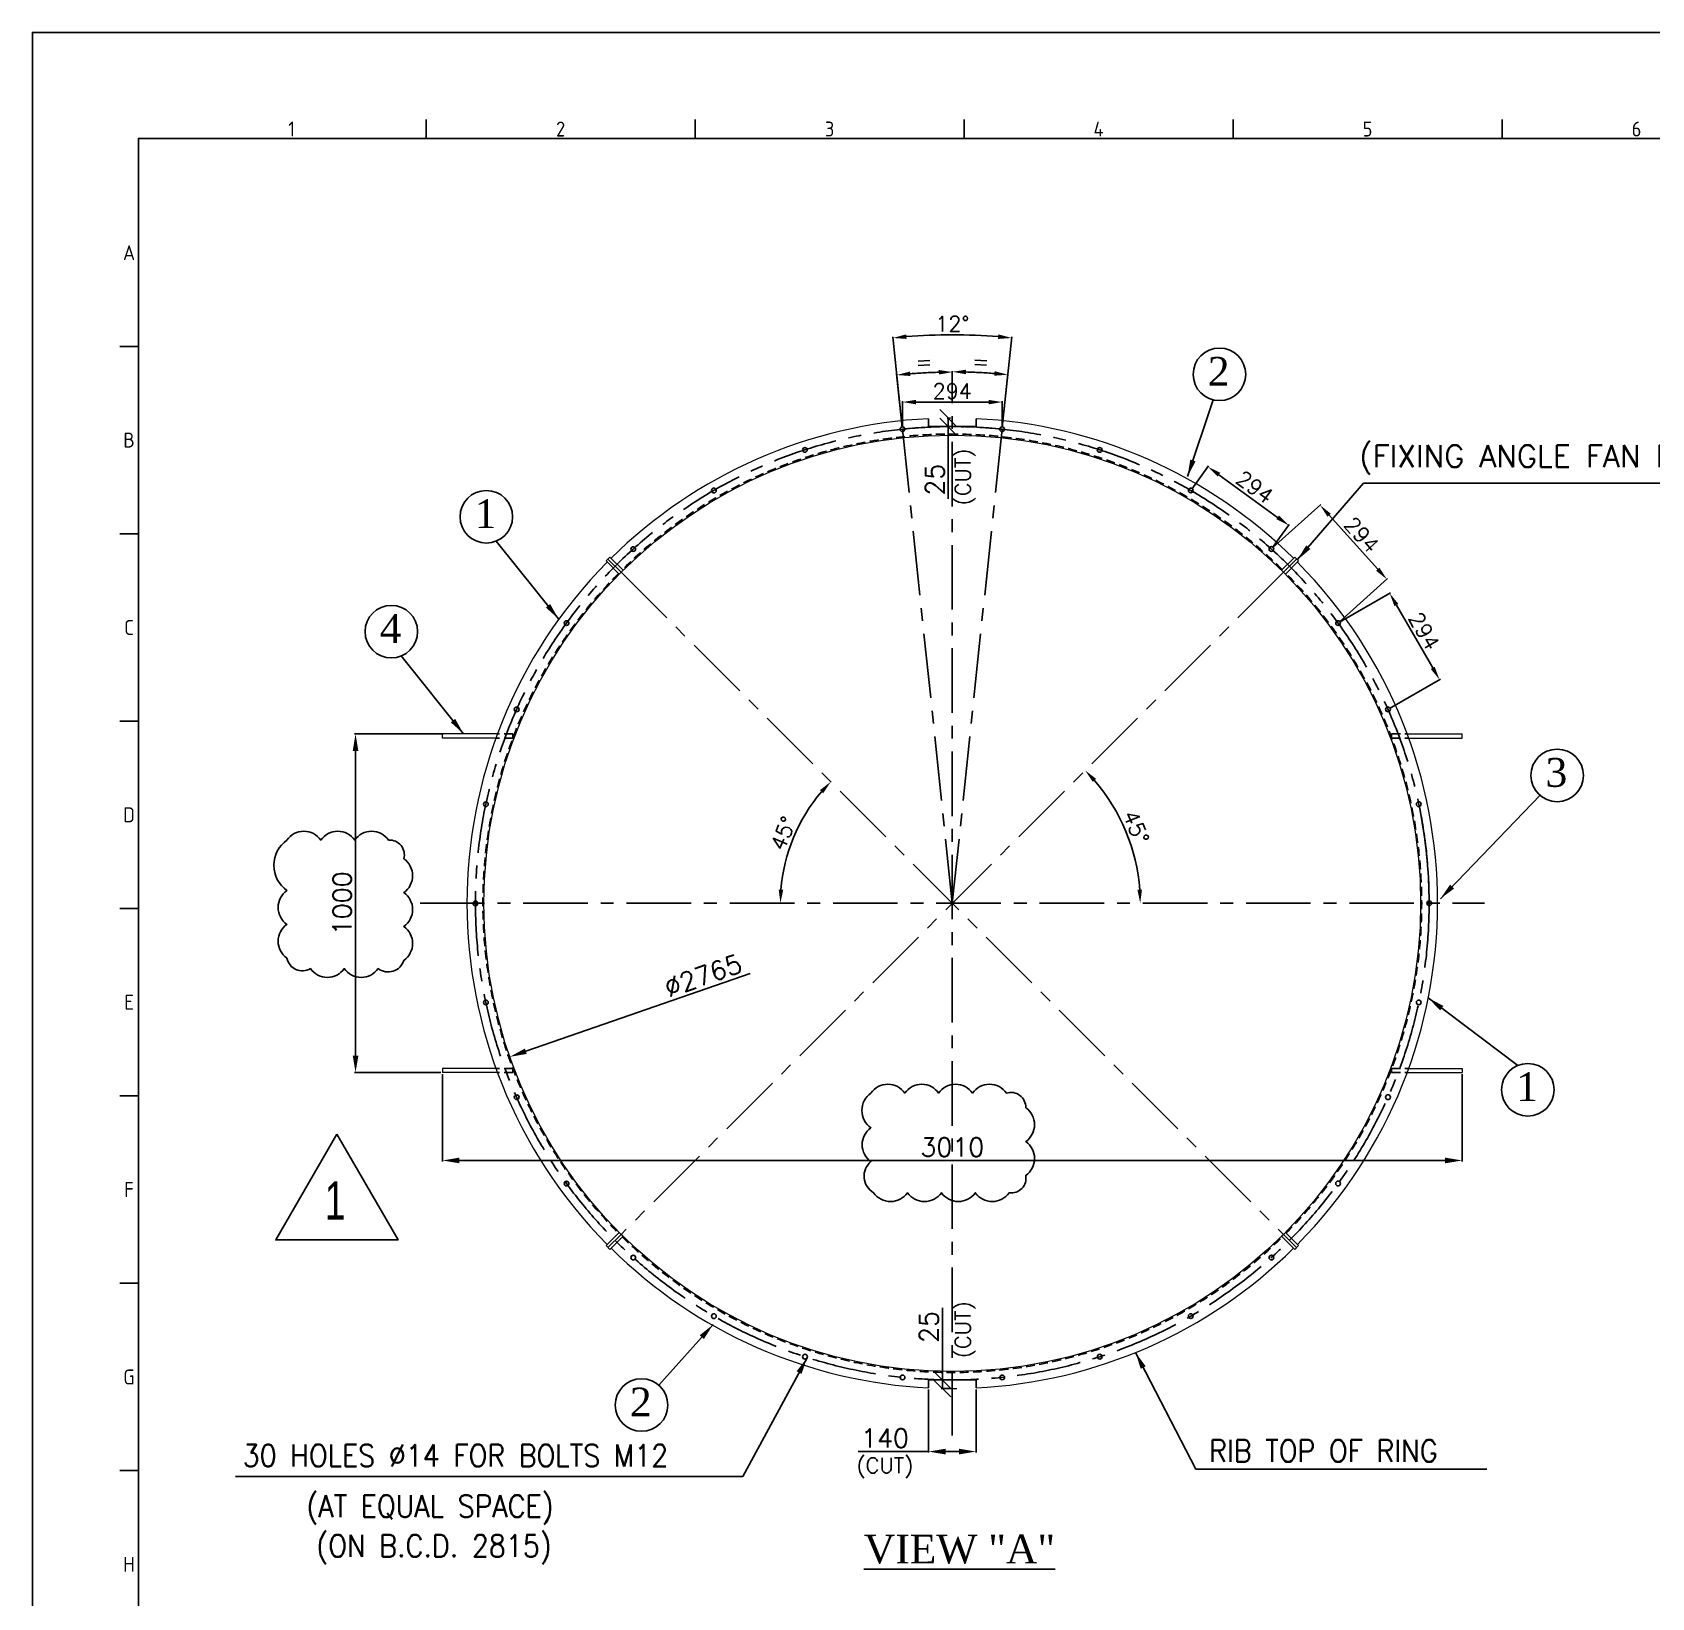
# Model space of a CAD drawing. Header units: inches. Extents: x 212980 to 238967, y -33384 to 2238.
# Drawn here: x 222454 to 227233, y -28710 to -24089 of the extents above; entities that cross this region are included whole.
import ezdxf
from ezdxf.enums import TextEntityAlignment as Align

# ---------------------------------------------------------------- set-up
doc = ezdxf.new("R2010")
doc.units = ezdxf.units.IN
doc.header["$LTSCALE"] = 15
doc.header["$MEASUREMENT"] = 0
for name, pattern in [('CENTER', [50.8, 31.75, -6.35, 6.35, -6.35]), ('CENTER2', [28.575, 19.05, -3.175, 3.175, -3.175]), ('HIDDEN', [0.375, 0.25, -0.125])]:
    doc.linetypes.add(name, pattern=pattern)
doc.layers.get('Defpoints').update_dxf_attribs({"lineweight": 0})
for name, color, linetype in [('2-CENTER', 3, 'CENTER2'), ('CADRE', 5, 'Continuous'), ('CLOWD', 3, 'Continuous'), ('TEXT', 1, 'Continuous')]:
    doc.layers.add(name, color=color, linetype=linetype)
doc.styles.add('ARIAL_NARROW', font='ARIALN.TTF')
doc.styles.add('ISO Proportional', font='isocp.shx')
doc.styles.add('ROMANS', font='ROMANS.shx')
doc.styles.add('STYLE1', font='times.ttf')
doc.styles.add('style7', font='times.ttf', dxfattribs={"height": 24})
doc.dimstyles.new('11', dxfattribs={"dimtxt": 45, "dimasz": 40, "dimexe": 3, "dimexo": 5, "dimgap": 10, "dimtad": 1, "dimdec": 0, "dimdsep": 46, "dimtxsty": 'ROMANS', "dimcen": 2.5, "dimclrd": 6, "dimclre": 6, "dimclrt": 2, "dimadec": 0, "dimazin": 0, "dimtfac": 1, "dimtdec": 0, "dimtmove": 0, "dimatfit": 3, "dimfxl": 1, "dimarcsym": 0})
doc.dimstyles.new('4', dxfattribs={"dimtxt": 55, "dimasz": 50, "dimexe": 3, "dimexo": 5, "dimgap": 12, "dimtad": 1, "dimdec": 0, "dimdsep": 46, "dimtxsty": 'ROMANS', "dimcen": 2.5, "dimclrd": 6, "dimclre": 6, "dimclrt": 2, "dimadec": 0, "dimazin": 0, "dimtfac": 1, "dimtdec": 0, "dimtmove": 0, "dimatfit": 3, "dimfxl": 1, "dimarcsym": 0})

# ---------------------------------------------------------------- blocks, each defined once
blk = doc.blocks.new('KADR')
at = {"layer": 'CADRE', "color": 2}
for p, q in [((222188.2, 8136.1), (222188.2, 8233.3)), ((223583.6, 8136.1), (223583.6, 8233.3)), ((224978.9, 8136.1), (224978.9, 8233.3)), ((226374.3, 8136.1), (226374.3, 8233.3)), ((227769.7, 8136.1), (227769.7, 8233.3)), ((220598.3, 7056.8), (220695.6, 7056.8)), ((220598.3, 6084.4), (220695.6, 6084.4)), ((220598.3, 5112), (220695.6, 5112)), ((220598.3, 4139.6), (220695.6, 4139.6)), ((220598.3, 3167.2), (220695.6, 3167.2)), ((220598.3, 2194.8), (220695.6, 2194.8)), ((220598.3, 1222.5), (220695.6, 1222.5))]:
    blk.add_line(p, q, dxfattribs=at)
at = {"layer": 'CADRE', "color": 1}
blk.add_lwpolyline([(220145.5, -7651), (243248.6, -7651), (243248.6, 8686.2), (220145.5, 8686.2)], close=True, dxfattribs=at)
at = {"layer": 'CADRE'}
blk.add_lwpolyline([(220695.6, -7100.9), (242698.5, -7100.9), (242698.5, 8136.1), (220695.6, 8136.1)], close=True, dxfattribs=at)
at = {"layer": 'CADRE', "color": 2, "style": 'ISO Proportional'}
for s, p in [('1', (221490.5, 8184.7)), ('2', (222885.9, 8184.7)), ('3', (224281.2, 8184.7)), ('4', (225676.6, 8184.7)), ('5', (227072, 8184.7)), ('6', (228467.4, 8184.7)), ('A', (220647, 7543)), ('B', (220647, 6570.6)), ('C', (220647, 5598.2)), ('D', (220647, 4625.8)), ('E', (220647, 3653.4)), ('F', (220647, 2681)), ('G', (220647, 1708.6)), ('H', (220647, 736.3))]:
    blk.add_text(s, height=77.8, dxfattribs=at).set_placement(p, align=Align.MIDDLE)
blk = doc.blocks.new('*D66')
at = {"color": 6, "lineweight": -2, "transparency": 16777216}
for p, q in [((223666.6, -26160.1), (223404.7, -26160.1)), ((223407.7, -26210.1), (223407.7, -27110.1)), ((223659.3, -27160.1), (223404.7, -27160.1))]:
    blk.add_line(p, q, dxfattribs=at)
at = {"color": 6, "transparency": 16777216}
for points in [[(223399.4, -26210.1), (223416.1, -26210.1), (223407.7, -26160.1)], [(223399.4, -27110.1), (223416.1, -27110.1), (223407.7, -27160.1)]]:
    blk.add_solid(points, dxfattribs=at)
at = {"layer": 'Defpoints', "color": 0, "transparency": 16777216}
for p in [(223671.6, -26160.1), (223407.7, -27160.1), (223664.3, -27160.1)]:
    blk.add_point(p, dxfattribs=at)
at = {"color": 2, "lineweight": 0, "transparency": 16777216, "insert": (223368.2, -26660.1), "char_height": 55, "attachment_point": 5, "rotation": 90, "style": 'ROMANS'}
blk.add_mtext('1000', dxfattribs=at)
blk = doc.blocks.new('*D67')
at = {"color": 6, "lineweight": -2, "transparency": 16777216}
for p, q in [((223664.3, -27165.1), (223664.3, -27422.6)), ((226674, -27165.1), (226674, -27422.6)), ((223714.3, -27419.6), (226624, -27419.6))]:
    blk.add_line(p, q, dxfattribs=at)
at = {"color": 6, "transparency": 16777216}
for points in [[(223714.3, -27411.2), (223714.3, -27427.9), (223664.3, -27419.6)], [(226624, -27411.2), (226624, -27427.9), (226674, -27419.6)]]:
    blk.add_solid(points, dxfattribs=at)
at = {"layer": 'Defpoints', "color": 0, "transparency": 16777216}
for p in [(223664.3, -27160.1), (226674, -27160.1), (226674, -27419.6)]:
    blk.add_point(p, dxfattribs=at)
at = {"color": 2, "lineweight": 0, "transparency": 16777216, "insert": (225169.2, -27380.1), "char_height": 55, "attachment_point": 5, "style": 'ROMANS'}
blk.add_mtext('3010', dxfattribs=at)
blk = doc.blocks.new('*D68')
at = {"color": 6, "lineweight": -2, "transparency": 16777216}
blk.add_line((224572.8, -26867.1), (223910.4, -27097.1), dxfattribs=at)
at = {"color": 6, "transparency": 16777216}
blk.add_solid([(223907.6, -27089.2), (223913.1, -27105), (223863.1, -27113.5)], dxfattribs=at)
at = {"layer": 'Defpoints', "color": 0, "transparency": 16777216}
for p in [(226475.2, -26206.8), (223863.1, -27113.5)]:
    blk.add_point(p, dxfattribs=at)
at = {"color": 2, "lineweight": 0, "transparency": 16777216, "insert": (224433.5, -26873.7), "char_height": 55, "attachment_point": 5, "rotation": 19.1428, "style": 'ROMANS'}
blk.add_mtext('∅2765', dxfattribs=at)
blk = doc.blocks.new('*D69')
at = {"layer": '2-CENTER', "color": 6, "linetype": 'CENTER', "lineweight": -2, "ltscale": 0.4, "transparency": 16777216}
blk.add_line((225021.5, -25255.4), (225004.9, -25097.3), dxfattribs=at)
blk.add_arc((225169.3, -26661.4), 1569.7, 91.4552, 94.54, dxfattribs=at)
at = {"layer": '2-CENTER', "color": 6, "linetype": 'CENTER', "ltscale": 0.4, "transparency": 16777216}
for points in [[(225045.7, -25103.2), (225044.5, -25090), (225005.2, -25100.3)], [(225129.4, -25085.5), (225129.5, -25098.9), (225169.5, -25091.7)]]:
    blk.add_solid(points, dxfattribs=at)
at = {"layer": 'Defpoints', "color": 0, "linetype": 'CENTER', "ltscale": 0.4, "transparency": 16777216}
for p in [(225114.6, -25092.6), (225169.5, -25090.7), (225022.1, -25260.4), (225169.2, -26660.1), (225169.2, -28231.3)]:
    blk.add_point(p, dxfattribs=at)
at = {"layer": '2-CENTER', "color": 2, "linetype": 'CENTER', "ltscale": 0.4, "transparency": 16777216, "insert": (225085.5, -25061.4), "char_height": 45, "attachment_point": 5, "rotation": 2.9976, "style": 'ROMANS'}
blk.add_mtext('=', dxfattribs=at)
blk = doc.blocks.new('*D70')
at = {"layer": '2-CENTER', "color": 6, "linetype": 'CENTER', "lineweight": -2, "ltscale": 0.4, "transparency": 16777216}
blk.add_line((225316.9, -25255.4), (225333.6, -25096.5), dxfattribs=at)
blk.add_arc((225169.3, -26658.9), 1568, 85.4607, 88.5335, dxfattribs=at)
at = {"layer": '2-CENTER', "color": 6, "linetype": 'CENTER', "ltscale": 0.4, "transparency": 16777216}
for points in [[(225209.4, -25098), (225209.5, -25084.7), (225169.5, -25090.9)], [(225294, -25089.1), (225292.8, -25102.4), (225333.3, -25099.5)]]:
    blk.add_solid(points, dxfattribs=at)
at = {"layer": 'Defpoints', "color": 0, "linetype": 'CENTER', "ltscale": 0.4, "transparency": 16777216}
for p in [(225169.5, -25090.7), (225278.8, -25094.7), (225316.3, -25260.3), (225169.2, -26660.1), (225169.2, -28231.3)]:
    blk.add_point(p, dxfattribs=at)
at = {"layer": '2-CENTER', "color": 2, "linetype": 'CENTER', "ltscale": 0.4, "transparency": 16777216, "insert": (225253.2, -25060.6), "char_height": 45, "attachment_point": 5, "rotation": 356.9971, "style": 'ROMANS'}
blk.add_mtext('=', dxfattribs=at)
blk = doc.blocks.new('*D107')
at = {"color": 6, "lineweight": -2, "ltscale": 200, "transparency": 16777216}
for p, q in [((225021.5, -25255.4), (224993.4, -24987.9)), ((225316.9, -25255.4), (225345, -24987.9))]:
    blk.add_line(p, q, dxfattribs=at)
blk.add_arc((225169.2, -26660.1), 1678.5, 85.3645, 94.6346, dxfattribs=at)
at = {"color": 6, "ltscale": 200, "transparency": 16777216}
for points in [[(225034.2, -24993.8), (225033, -24980.5), (224993.7, -24990.9)], [(225305.5, -24980.5), (225304.2, -24993.8), (225344.7, -24990.9)]]:
    blk.add_solid(points, dxfattribs=at)
at = {"layer": 'Defpoints', "color": 0, "ltscale": 200, "transparency": 16777216}
for p in [(225227.8, -24982.7), (225022.1, -25260.4), (225316.3, -25260.3), (225169.2, -26660.1), (225169.2, -26660.1)]:
    blk.add_point(p, dxfattribs=at)
at = {"color": 2, "ltscale": 200, "transparency": 16777216, "insert": (225169.2, -24949.2), "char_height": 45, "attachment_point": 5, "rotation": 359.9995, "style": 'ROMANS'}
blk.add_mtext('12°', dxfattribs=at)
blk = doc.blocks.new('*D108')
at = {"color": 6, "lineweight": -2, "ltscale": 200, "transparency": 16777216}
blk.add_arc((225169.2, -26660.1), 554.7, 4.1323, 40.8677, dxfattribs=at)
at = {"color": 6, "ltscale": 200, "transparency": 16777216}
for points in [[(225583.8, -26301.7), (225593.6, -26292.6), (225561.4, -26267.9)], [(225729.1, -26619.9), (225715.8, -26620.4), (225723.9, -26660.1)]]:
    blk.add_solid(points, dxfattribs=at)
at = {"layer": 'Defpoints', "color": 0, "ltscale": 200, "transparency": 16777216}
for p in [(226146.8, -25682.6), (225705, -26516.6), (223598, -26660.1), (226740.6, -26660.1), (224191.6, -27637.7)]:
    blk.add_point(p, dxfattribs=at)
at = {"color": 2, "ltscale": 200, "transparency": 16777216, "insert": (225711.7, -26435.4), "char_height": 45, "attachment_point": 5, "rotation": 292.5, "style": 'ROMANS'}
blk.add_mtext('45°', dxfattribs=at)
blk = doc.blocks.new('*D109')
at = {"color": 6, "lineweight": -2, "ltscale": 200, "transparency": 16777216}
blk.add_arc((225169.2, -26660.1), 507.3, 139.5187, 175.4813, dxfattribs=at)
at = {"color": 6, "ltscale": 200, "transparency": 16777216}
for points in [[(224778.4, -26326.3), (224788.2, -26335.3), (224810.5, -26301.4)], [(224670.1, -26620.4), (224656.8, -26619.9), (224661.9, -26660.1)]]:
    blk.add_solid(points, dxfattribs=at)
at = {"layer": 'Defpoints', "color": 0, "ltscale": 200, "transparency": 16777216}
for p in [(224191.6, -25682.6), (224729.8, -26406.5), (223598, -26660.1), (226740.6, -26660.1), (226146.8, -27637.7)]:
    blk.add_point(p, dxfattribs=at)
at = {"color": 2, "ltscale": 200, "transparency": 16777216, "insert": (224670.5, -26453.6), "char_height": 45, "attachment_point": 5, "rotation": 67.5, "style": 'ROMANS'}
blk.add_mtext('45°', dxfattribs=at)
blk = doc.blocks.new('*U474')
at = {"color": 7, "ltscale": 200}
blk.add_circle((0, 0), 7, dxfattribs=at)
blk = doc.blocks.new('*U475')
at = {"color": 0, "linetype": 'ByBlock', "lineweight": -2}
blk.add_blockref('*U474', (225022.1, -25260.4), dxfattribs=at)
for p, rotation in [((225316.3, -25260.3), 348.0000000000001), ((224734.2, -25321.6), 12.00000000000002), ((225604.2, -25321.5), 336.0000000000001), ((224465.4, -25441.3), 24), ((225873, -25441.2), 324), ((224227.4, -25614.3), 36.00000000000002), ((226111.1, -25614.1), 312), ((224030.5, -25833), 48.00000000000001), ((226308, -25832.8), 300.0000000000001), ((223883.3, -26087.8), 60.00000000000001), ((226455.2, -26087.6), 288), ((223792.4, -26367.7), 72.00000000000003), ((226546.1, -26367.5), 276.0000000000001), ((223761.7, -26660.4), 84.00000000000003), ((226576.9, -26660.2), 264), ((223792.5, -26953), 96), ((226546.2, -26952.8), 252), ((223883.4, -27232.9), 108), ((226455.3, -27232.7), 240), ((224030.6, -27487.7), 120), ((226308.1, -27487.6), 228), ((224227.5, -27706.4), 132), ((226111.3, -27706.3), 216), ((224465.6, -27879.3), 144), ((225873.2, -27879.2), 204), ((224734.4, -27999), 156.0000000000001), ((225604.4, -27998.9), 192), ((225022.3, -28060.2), 168.0000000000001), ((225316.5, -28060.1), 180)]:
    blk.add_blockref('*U474', p, dxfattribs=dict(at, rotation=rotation))
blk = doc.blocks.new('_Oblique')
at = {"color": 0, "linetype": 'ByBlock', "lineweight": -2}
blk.add_line((-0.5, -0.5), (0.5, 0.5), dxfattribs=at)
blk = doc.blocks.new('*D476')
at = {"color": 6, "lineweight": -2, "ltscale": 200, "transparency": 16777216}
for p, q in [((225139.8, -28067.6), (225139.8, -27854.6)), ((225164.2, -28067.6), (225136.8, -28067.6)), ((225164.2, -28092.9), (225136.8, -28092.9)), ((225139.8, -28092.9), (225139.8, -28067.6))]:
    blk.add_line(p, q, dxfattribs=at)
at = {"layer": 'Defpoints', "color": 0, "ltscale": 200, "transparency": 16777216}
for p in [(225139.8, -28092.9), (225169.2, -28067.6), (225169.2, -28092.9)]:
    blk.add_point(p, dxfattribs=at)
at = {"color": 6, "lineweight": -2, "ltscale": 200, "transparency": 16777216, "xscale": 50, "yscale": 50, "zscale": 50}
for p, rotation in [((225139.8, -28067.6), 90), ((225139.8, -28092.9), 270)]:
    blk.add_blockref('_Oblique', p, dxfattribs=dict(at, rotation=rotation))
at = {"color": 2, "ltscale": 200, "transparency": 16777216, "insert": (225100.3, -27911.1), "char_height": 55, "attachment_point": 5, "rotation": 90, "style": 'ROMANS'}
blk.add_mtext('25', dxfattribs=at)
blk = doc.blocks.new('*D477')
at = {"color": 6, "lineweight": -2, "ltscale": 200, "transparency": 16777216}
for p, q in [((225099.2, -28095.9), (225099.2, -28282.1)), ((225239.2, -28095.9), (225239.2, -28282.1)), ((225099.2, -28279.1), (224891.6, -28279.1)), ((225189.2, -28279.1), (225149.2, -28279.1))]:
    blk.add_line(p, q, dxfattribs=at)
at = {"color": 6, "ltscale": 200, "transparency": 16777216}
for points in [[(225149.2, -28270.8), (225149.2, -28287.5), (225099.2, -28279.1)], [(225189.2, -28270.8), (225189.2, -28287.5), (225239.2, -28279.1)]]:
    blk.add_solid(points, dxfattribs=at)
at = {"layer": 'Defpoints', "color": 0, "ltscale": 200, "transparency": 16777216}
for p in [(225099.2, -28090.9), (225239.2, -28090.9), (225099.2, -28279.1)]:
    blk.add_point(p, dxfattribs=at)
at = {"color": 2, "ltscale": 200, "transparency": 16777216, "insert": (224970.4, -28239.6), "char_height": 55, "attachment_point": 5, "style": 'ROMANS'}
blk.add_mtext('140', dxfattribs=at)
blk = doc.blocks.new('*D478')
at = {"color": 6, "lineweight": -2, "ltscale": 200, "transparency": 16777216}
for p, q in [((225164.2, -25227.4), (225154.1, -25227.4)), ((225157.1, -25227.4), (225157.1, -25252.6)), ((225164.2, -25252.6), (225154.1, -25252.6)), ((225157.1, -25252.6), (225157.1, -25465.7))]:
    blk.add_line(p, q, dxfattribs=at)
at = {"layer": 'Defpoints', "color": 0, "ltscale": 200, "transparency": 16777216}
for p in [(225157.1, -25227.4), (225169.2, -25227.4), (225169.2, -25252.6)]:
    blk.add_point(p, dxfattribs=at)
at = {"color": 6, "lineweight": -2, "ltscale": 200, "transparency": 16777216, "xscale": 50, "yscale": 50, "zscale": 50}
for p, rotation in [((225157.1, -25227.4), 90), ((225157.1, -25252.6), 270)]:
    blk.add_blockref('_Oblique', p, dxfattribs=dict(at, rotation=rotation))
at = {"color": 2, "ltscale": 200, "transparency": 16777216, "insert": (225117.6, -25409.2), "char_height": 55, "attachment_point": 5, "rotation": 90, "style": 'ROMANS'}
blk.add_mtext('25', dxfattribs=at)
blk = doc.blocks.new('*D490')
at = {"color": 6, "lineweight": -2, "ltscale": 200, "transparency": 16777216}
for p, q in [((225876, -25437.1), (225925.6, -25368.7)), ((226129.6, -25520.6), (225956.2, -25394.7)), ((226114, -25610.1), (226163.7, -25541.7))]:
    blk.add_line(p, q, dxfattribs=at)
at = {"color": 6, "ltscale": 200, "transparency": 16777216}
for points in [[(225960.2, -25389.3), (225952.3, -25400.1), (225923.9, -25371.2)], [(226133.5, -25515.2), (226125.7, -25526), (226162, -25544.1)]]:
    blk.add_solid(points, dxfattribs=at)
at = {"layer": 'Defpoints', "color": 0, "ltscale": 200, "transparency": 16777216}
for p in [(225923.9, -25371.2), (225873, -25441.2), (226111.1, -25614.1)]:
    blk.add_point(p, dxfattribs=at)
at = {"color": 2, "ltscale": 200, "transparency": 16777216, "insert": (226062, -25431.3), "char_height": 45, "attachment_point": 5, "rotation": 324.0041, "style": 'ROMANS'}
blk.add_mtext('294', dxfattribs=at)
blk = doc.blocks.new('*D491')
at = {"color": 6, "lineweight": -2, "ltscale": 200, "transparency": 16777216}
for p, q in [((225022.1, -25255.4), (225022.1, -25177.3)), ((225276.3, -25180.3), (225062.1, -25180.3)), ((225316.3, -25255.3), (225316.3, -25177.3))]:
    blk.add_line(p, q, dxfattribs=at)
at = {"color": 6, "ltscale": 200, "transparency": 16777216}
for points in [[(225062.1, -25173.7), (225062.1, -25187), (225022.1, -25180.3)], [(225276.3, -25173.7), (225276.3, -25187), (225316.3, -25180.3)]]:
    blk.add_solid(points, dxfattribs=at)
at = {"layer": 'Defpoints', "color": 0, "ltscale": 200, "transparency": 16777216}
for p in [(225022.1, -25180.3), (225022.1, -25260.4), (225316.3, -25260.3)]:
    blk.add_point(p, dxfattribs=at)
at = {"color": 2, "ltscale": 200, "transparency": 16777216, "insert": (225169.2, -25147.8), "char_height": 45, "attachment_point": 5, "rotation": 0.0041, "style": 'ROMANS'}
blk.add_mtext('294', dxfattribs=at)
blk = doc.blocks.new('*D492')
at = {"color": 6, "lineweight": -2, "ltscale": 200, "transparency": 16777216}
for p, q in [((226114.8, -25610.8), (226257.1, -25482.6)), ((226425.1, -25673.6), (226281.7, -25514.4)), ((226311.7, -25829.5), (226454.1, -25701.3))]:
    blk.add_line(p, q, dxfattribs=at)
at = {"color": 6, "ltscale": 200, "transparency": 16777216}
for points in [[(226286.6, -25509.9), (226276.7, -25518.8), (226254.9, -25484.6)], [(226430, -25669.1), (226420.1, -25678), (226451.8, -25703.3)]]:
    blk.add_solid(points, dxfattribs=at)
at = {"layer": 'Defpoints', "color": 0, "ltscale": 200, "transparency": 16777216}
for p in [(226254.9, -25484.6), (226111.1, -25614.1), (226308, -25832.8)]:
    blk.add_point(p, dxfattribs=at)
at = {"color": 2, "ltscale": 200, "transparency": 16777216, "insert": (226377.5, -25572.2), "char_height": 45, "attachment_point": 5, "rotation": 312.0041, "style": 'ROMANS'}
blk.add_mtext('294', dxfattribs=at)
blk = doc.blocks.new('*D493')
at = {"color": 6, "lineweight": -2, "ltscale": 200, "transparency": 16777216}
for p, q in [((226312.4, -25830.3), (226462.8, -25743.4)), ((226587.4, -25965.1), (226480.2, -25779.6)), ((226459.5, -26085.1), (226610, -25998.3))]:
    blk.add_line(p, q, dxfattribs=at)
at = {"color": 6, "ltscale": 200, "transparency": 16777216}
for points in [[(226486, -25776.2), (226474.4, -25782.9), (226460.2, -25744.9)], [(226593.1, -25961.8), (226581.6, -25968.5), (226607.4, -25999.8)]]:
    blk.add_solid(points, dxfattribs=at)
at = {"layer": 'Defpoints', "color": 0, "ltscale": 200, "transparency": 16777216}
for p in [(226460.2, -25744.9), (226308, -25832.8), (226455.2, -26087.6)]:
    blk.add_point(p, dxfattribs=at)
at = {"color": 2, "ltscale": 200, "transparency": 16777216, "insert": (226561.9, -25856.1), "char_height": 45, "attachment_point": 5, "rotation": 300.0041, "style": 'ROMANS'}
blk.add_mtext('294', dxfattribs=at)

msp = doc.modelspace()

# ---------------------------------------------------------------- linework, layer by layer
at = {"color": 7, "ltscale": 200}
for p, q in [((225099.19, -25229.36), (225099.19, -25252.65)), ((225239.19, -25252.65), (225239.19, -25229.36)), ((225099.19, -25252.65), (225239.19, -25252.65)), ((225099.19, -28090.93), (225099.19, -28067.65)), ((225099.19, -28067.65), (225239.19, -28067.65)), ((225239.19, -28067.65), (225239.19, -28090.93))]:
    msp.add_line(p, q, dxfattribs=at)
at = {"lineweight": 0}
for p, q in [((224147.07, -25649.34), (224158.38, -25638.02)), ((224185.96, -25688.23), (224147.07, -25649.34)), ((224191.62, -25682.57), (224152.73, -25643.68)), ((224197.28, -25676.91), (224158.38, -25638.02)), ((226141.11, -25676.91), (226180, -25638.02)), ((226146.77, -25682.57), (226185.66, -25643.68)), ((226152.43, -25688.23), (226191.32, -25649.34)), ((226180, -25638.02), (226191.32, -25649.34)), ((224185.96, -25688.23), (224197.28, -25676.91)), ((226141.11, -25676.91), (226152.43, -25688.23)), ((223826.94, -26160.15), (223664.34, -26160.15)), ((223664.34, -26172.15), (223664.34, -26160.15)), ((223823.01, -26172.15), (223664.34, -26172.15)), ((226511.45, -26160.15), (226674.04, -26160.15)), ((226515.38, -26172.15), (226674.04, -26172.15)), ((226674.04, -26172.15), (226674.04, -26160.15)), ((223823.01, -27148.15), (223664.34, -27148.15)), ((223664.34, -27148.15), (223664.34, -27160.15)), ((226515.38, -27148.15), (226674.04, -27148.15)), ((226674.04, -27148.15), (226674.04, -27160.15)), ((223826.94, -27160.15), (223664.34, -27160.15)), ((226511.45, -27160.15), (226674.04, -27160.15)), ((224185.96, -27632.06), (224147.07, -27670.95)), ((224158.38, -27682.27), (224147.07, -27670.95)), ((224191.62, -27637.72), (224152.73, -27676.61)), ((224197.28, -27643.38), (224158.38, -27682.27)), ((224197.28, -27643.38), (224185.96, -27632.06)), ((226141.11, -27643.38), (226152.43, -27632.06)), ((226141.11, -27643.38), (226180, -27682.27)), ((226146.77, -27637.72), (226185.66, -27676.61)), ((226152.43, -27632.06), (226191.32, -27670.95)), ((226180, -27682.27), (226191.32, -27670.95))]:
    msp.add_line(p, q, dxfattribs=at)
at = {"color": 42, "linetype": 'HIDDEN', "ltscale": 7}
for p, q in [((223872.48, -26172.15), (223823.01, -26172.15)), ((223872.48, -26160.15), (223826.94, -26160.15)), ((223872.48, -26172.15), (223872.48, -26160.15)), ((226465.91, -26160.15), (226511.45, -26160.15)), ((226465.91, -26172.15), (226465.91, -26160.15)), ((226465.91, -26172.15), (226515.38, -26172.15)), ((223872.48, -27148.15), (223823.01, -27148.15)), ((223872.48, -27148.15), (223872.48, -27160.15)), ((226465.91, -27148.15), (226515.38, -27148.15)), ((226465.91, -27148.15), (226465.91, -27160.15)), ((223872.48, -27160.15), (223826.94, -27160.15)), ((226465.91, -27160.15), (226511.45, -27160.15))]:
    msp.add_line(p, q, dxfattribs=at)
at = {"color": 2, "ltscale": 200}
for points in [[(225316.34, -25260.36, 0.0524414), (225022.07, -25260.37, -0.2835929)], [(224227.36, -25614.27, 0.0164222), (224179.62, -25659.24, -7.5991682)], [(226576.69, -26660.15, 0.051723), (226546.14, -26367.5, 9.5776053)]]:
    msp.add_lwpolyline(points, format="xyb", dxfattribs=at)
for points in [[(223205.23, -26473.65, -0.5205671), (223305.23, -26473.65, -0.5205671), (223405.23, -26473.65, -0.5205671), (223505.23, -26473.65, -0.5205671), (223550.18, -26528.69, -0.5205671), (223550.18, -26628.69, -0.5205671), (223550.18, -26728.69, -0.5205671), (223550.18, -26828.69, -0.5205671), (223474.54, -26853.04, -0.5205671), (223374.54, -26853.04, -0.5205671), (223274.54, -26853.04, -0.5205671), (223205.23, -26822.36, -0.5205671), (223205.23, -26722.36, -0.5205671), (223205.23, -26622.36, -0.5205671)], [(224928.95, -27220.71, -0.5205671), (225028.95, -27220.71, -0.5205671), (225128.95, -27220.71, -0.5205671), (225228.95, -27220.71, -0.5205671), (225328.95, -27220.71, -0.5205671), (225385.91, -27263.75, -0.5205671), (225385.91, -27363.75, -0.5205671), (225385.91, -27463.75, -0.5205671), (225337.07, -27514.91, -0.5205671), (225237.07, -27514.91, -0.5205671), (225137.07, -27514.91, -0.5205671), (225037.07, -27514.91, -0.5205671), (224937.07, -27514.91, -0.5205671), (224928.95, -27423.04, -0.5205671), (224928.95, -27323.04, -0.5205671)]]:
    msp.add_lwpolyline(points, format="xyb", close=True, dxfattribs=at)
msp.add_lwpolyline([(223352.77, -27341.74), (223172.33, -27654.26), (223533.2, -27654.26)], close=True, dxfattribs=at)
at = {"color": 6, "linetype": 'Continuous'}
for centre in [(225957.74, -25098.37), (223793.75, -25518.91), (223513.4, -25858.03), (226954.61, -26282.61), (226868.1, -27210.77), (224251.96, -28141.72)]:
    msp.add_circle(centre, 77.59, dxfattribs=at)
at = {"lineweight": 0}
msp.add_circle((225169.19, -26660.15), 1382.5, dxfattribs=at)
for start, end in [(92.80091, 134.68002), (45.31998, 87.19909), (135.31998, 224.68002), (315.31998, 44.68002), (225.31998, 267.19909), (272.80091, 314.68002), (269.69487, 270.55085)]:
    msp.add_arc((225169.19, -26660.15), 1432.5, start, end, dxfattribs=at)
at = {"color": 42, "linetype": 'HIDDEN', "ltscale": 7}
for start, end in [(45.31998, 134.68002), (135.31998, 224.68002), (315.31998, 44.68002), (225.31998, 314.68002)]:
    msp.add_arc((225169.19, -26660.15), 1385.5, start, end, dxfattribs=at)
at = {"layer": '2-CENTER', "linetype": 'CENTER', "ltscale": 0.4}
for p, q in [((225169.19, -28231.3), (225169.19, -25088.99)), ((225169.19, -26660.15), (225022.07, -25260.37)), ((225169.19, -26660.15), (225316.34, -25260.35)), ((226146.77, -25682.57), (224191.62, -27637.72)), ((224191.62, -25682.57), (226146.77, -27637.72)), ((223598.04, -26660.15), (226740.6, -26660.15))]:
    msp.add_line(p, q, dxfattribs=at)
msp.add_circle((225169.19, -26660.15), 1407.5, dxfattribs=at)

# ---------------------------------------------------------------- block references
at = {"color": 11, "xscale": 0.5689963642128438, "yscale": 0.5689963642128438, "zscale": 0.5689963642128438}
msp.add_blockref('KADR', (97191.84, -29031.04), dxfattribs=at)
at = {"color": 7}
msp.add_blockref('*U475', (0, 0), dxfattribs=at)

# ---------------------------------------------------------------- texts
at = {"color": 2}
for s, height, style, p in [('2', 85.05, 'style7', (225923.39, -25132.01)), ('1', 85.05, 'style7', (223759.4, -25552.55)), ('4', 85.05, 'style7', (223479.05, -25891.67)), ('3', 85.05, 'style7', (226920.26, -26316.24)), ('1', 85.05, 'style7', (226833.75, -27244.4)), ('2', 85.05, 'style7', (224217.61, -28175.36)), ('%%UVIEW "A"', 85, 'STYLE1', (224908.17, -28609.54))]:
    msp.add_text(s, height=height, dxfattribs=dict(at, style=style)).set_placement(p)
at = {"color": 2, "lineweight": 0, "style": 'ROMANS', "width": 0.9}
for s, p in [('RIB TOP OF RING', (225927.41, -28309.67)), ('30 HOLES %%C14 FOR BOLTS M12', (223074.6, -28323.47)), ('(AT EQUAL SPACE)', (223262.81, -28472.9)), ('(ON B.C.D. 2815) ', (223292.21, -28589.91))]:
    msp.add_text(s, height=65, dxfattribs=at).set_placement(p)
at = {"color": 2, "lineweight": 0, "insert": (226371.09, -25307.24), "char_height": 65, "width": 4680.9028, "attachment_point": 1, "style": 'ROMANS'}
msp.add_mtext('(FIXING ANGLE FAN RING)\\P             \\P{\\H1.333x;               }', dxfattribs=at)
at = {"layer": 'CLOWD', "style": 'ARIAL_NARROW', "width": 0.85}
msp.add_text('1', height=112.5, dxfattribs=at).set_placement((223316.65, -27593.88))
at = {"layer": 'TEXT', "color": 2, "style": 'ROMANS'}
for p in [(225222.89, -25485.07), (225222.89, -28003.35)]:
    msp.add_text('(CUT)', height=45, rotation=90, dxfattribs=at).set_placement(p)
msp.add_text('(CUT)', height=45, dxfattribs=at).set_placement((224886.51, -28342.47))

# ---------------------------------------------------------------- dimensions: what is measured, and where the dimension line sits
at = {"color": 11, "ltscale": 200}
for base, line1, line2, picture, middle in [((225227.79, -24982.69), ((225169.19, -26660.15), (225022.07, -25260.37)), ((225169.19, -26660.15), (225316.34, -25260.35)), '*D107', (225169.21, -24949.17)), ((225705.02, -26516.57), ((226146.77, -25682.57), (224191.62, -27637.72)), ((223598.04, -26660.15), (226740.6, -26660.15)), '*D108', (225711.72, -26435.42)), ((224729.85, -26406.49), ((224191.62, -25682.57), (226146.77, -27637.72)), ((223598.04, -26660.15), (226740.6, -26660.15)), '*D109', (224670.47, -26453.57))]:
    dim = msp.add_angular_dim_2l(base=base, line1=line1, line2=line2, dimstyle='11', dxfattribs=at)
    dim.commit()
    dim.dimension.update_dxf_attribs({"geometry": picture, "text_midpoint": middle})
at = {"color": 2, "ltscale": 200}
for p1, p2, distance, picture, middle in [((225316.34, -25260.35), (225022.07, -25260.37), -80.02, '*D491', (225169.2, -25147.83)), ((226111.11, -25614.13), (225873.03, -25441.18), -86.53, '*D490', (226062.03, -25431.35)), ((226308.03, -25832.8), (226111.11, -25614.13), -193.51, '*D492', (226377.52, -25572.22)), ((226455.18, -26087.64), (226308.03, -25832.8), -175.73, '*D493', (226561.93, -25856.09))]:
    dim = msp.add_aligned_dim(p1=p1, p2=p2, distance=distance, dimstyle='11', dxfattribs=at)
    dim.commit()
    dim.dimension.update_dxf_attribs({"geometry": picture, "text_midpoint": middle})
at = {"color": 7, "ltscale": 200}
for base, p1, p2, angle, picture, middle in [((225157.1, -25227.36), (225169.2, -25252.65), (225169.19, -25227.36), 90, '*D478', (225157.1, -25409.17)), ((225139.78, -28092.93), (225169.2, -28067.65), (225169.19, -28092.93), 270, '*D476', (225139.78, -27911.12))]:
    dim = msp.add_linear_dim(base=base, p1=p1, p2=p2, angle=angle, dimstyle='4', override={"dimblk1": 'Oblique', "dimblk2": 'Oblique', "dimsah": 1}, dxfattribs=at)
    dim.commit()
    dim.dimension.update_dxf_attribs({"geometry": picture, "text_midpoint": middle, "dimtype": 160})
at = {"lineweight": 0}
dim = msp.add_linear_dim(base=(223407.74, -27160.15), p1=(223671.61, -26160.15), p2=(223664.34, -27160.15), angle=90, dimstyle='4', dxfattribs=at)
dim.commit()
dim.dimension.update_dxf_attribs({"geometry": '*D66', "text_midpoint": (223368.24, -26660.15)})
dim = msp.add_diameter_dim_2p(p1=(226475.25, -26206.79), p2=(223863.14, -27113.5), dimstyle='4', dxfattribs=at)
dim.commit()
dim.dimension.update_dxf_attribs({"geometry": '*D68', "text_midpoint": (224446.46, -26911.02), "dimtype": 163})
dim = msp.add_linear_dim(base=(226674.04, -27419.57), p1=(223664.34, -27160.15), p2=(226674.04, -27160.15), dimstyle='4', dxfattribs=at)
dim.commit()
dim.dimension.update_dxf_attribs({"geometry": '*D67', "text_midpoint": (225169.19, -27380.07)})
at = {"color": 7, "ltscale": 200}
dim = msp.add_linear_dim(base=(225099.19, -28279.12), p1=(225239.19, -28090.93), p2=(225099.19, -28090.93), dimstyle='4', dxfattribs=at)
dim.commit()
dim.dimension.update_dxf_attribs({"geometry": '*D477', "text_midpoint": (224970.41, -28279.12), "dimtype": 160})
at = {"layer": '2-CENTER', "linetype": 'CENTER', "ltscale": 0.4}
for base, line1, line2, picture, middle in [((225114.63, -25092.64), ((225169.19, -28231.3), (225169.46, -25090.73)), ((225169.19, -26660.15), (225022.07, -25260.37)), '*D69', (225085.54, -25061.37)), ((225278.77, -25094.69), ((225169.19, -26660.15), (225316.34, -25260.35)), ((225169.19, -28231.3), (225169.46, -25090.73)), '*D70', (225253.17, -25060.56))]:
    dim = msp.add_angular_dim_2l(base=base, line1=line1, line2=line2, text='=', dimstyle='11', dxfattribs=at)
    dim.commit()
    dim.dimension.update_dxf_attribs({"geometry": picture, "text_midpoint": middle})

# ---------------------------------------------------------------- leaders
at = {"lineweight": 0}
for points in [[(225863.59, -25400.16), (225939.2, -25173.71)], [(224006.98, -25820.71), (223823.16, -25590.71)], [(223726.63, -26159.82), (223542.8, -25929.83)], [(226609.81, -26646.83), (226903.99, -26341.41)], [(226574.13, -26939.83), (226838.7, -27138.97)], [(224463.21, -27904), (224302.71, -28083.03)]]:
    msp.add_leader(points, dimstyle='4', override={"dimlfac": 0.5}, dxfattribs=at)
for points in [[(226187.5, -25646.54), (226383.03, -25419.46), (227486.34, -25419.46)], [(224740.82, -28001.86), (224550.72, -28352.75), (223053.37, -28352.75)], [(225709.92, -27986.67), (225888.02, -28331.35), (226747.46, -28331.35)]]:
    msp.add_leader(points, dimstyle='4', dxfattribs=at)

doc.saveas('drawing.dxf')
